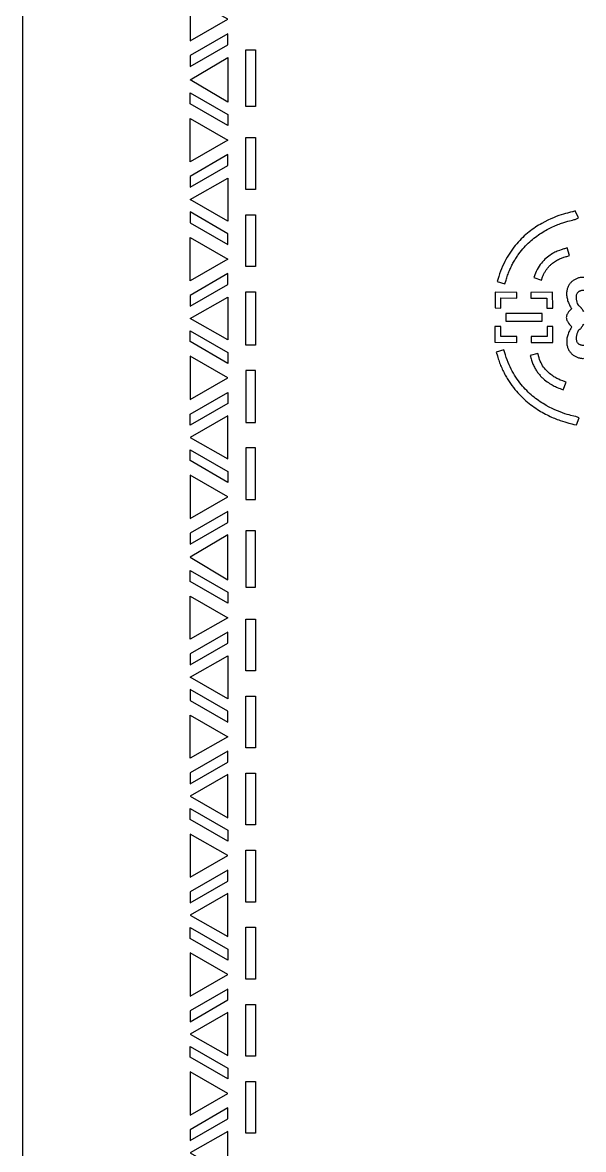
# Model space of a CAD drawing. Extents: x -410 to 410, y -1070 to 1070.
# Drawn here: x -410 to -109, y -446 to 159 of the extents above; entities that cross this region are included whole.
import ezdxf

# ---------------------------------------------------------------- set-up
doc = ezdxf.new("R2010")
doc.units = 0
doc.header["$MEASUREMENT"] = 0
doc.layers.add('LAYER_1', color=18, linetype='CONTINUOUS')

msp = doc.modelspace()

# ---------------------------------------------------------------- linework, layer by layer
at = {"layer": 'LAYER_1'}
for points in [[(-410, -1070), (410, -1070), (410, 1070), (-410, 1070)], [(-299.87, 160.65), (-299.86, 160.65), (-320, 172.22), (-320, 160.65), (-320, 160.65), (-320, 160.64), (-320, 149.07), (-299.86, 160.64)], [(-299.86, 152.86), (-320, 141.2), (-320, 140.01), (-320, 135.34), (-299.86, 146.98)], [(-319.99, 128.06), (-299.86, 140.21), (-299.86, 128.06), (-299.86, 116.12)], [(-290.09, 128.06), (-290.09, 144.26), (-284.97, 144.26), (-284.97, 128.06), (-284.97, 113.88), (-290.09, 113.88)], [(-299.86, 103.56), (-320, 115.23), (-320, 116.42), (-320, 121.09), (-299.86, 109.44)], [(-299.87, 95.77), (-299.86, 95.77), (-320, 84.18), (-320, 95.77), (-320, 95.77), (-320, 95.77), (-320, 107.35), (-299.86, 95.77)], [(-284.97, 97.09), (-284.97, 69.32), (-290.09, 69.32), (-290.09, 97.09)], [(-299.86, 82.09), (-299.86, 87.98), (-320, 76.31), (-320, 75.11), (-320, 70.44)], [(-299.86, 63.82), (-299.86, 52.23), (-320, 63.82), (-299.86, 75.4)], [(-299.86, 39.65), (-299.86, 45.54), (-320, 57.19), (-320, 52.52), (-320, 51.33)], [(-284.97, 55.73), (-284.97, 27.96), (-290.09, 27.96), (-290.09, 55.73)], [(-111.68, 54.01), (-113.5, 57.75), (-114.69, 57.32), (-114.89, 57.27), (-115.93, 57.03), (-117.54, 56.64), (-118.55, 56.36), (-119.66, 56.04), (-120.87, 55.66), (-122.17, 55.22), (-123.56, 54.71), (-125.02, 54.13), (-126.55, 53.48), (-128.13, 52.75), (-129.75, 51.94), (-131.4, 51.04), (-132.25, 50.55), (-133.09, 50.04), (-133.94, 49.51), (-134.8, 48.95), (-135.65, 48.36), (-136.5, 47.75), (-137.36, 47.12), (-138.21, 46.46), (-139.06, 45.77), (-139.9, 45.05), (-140.74, 44.3), (-141.57, 43.52), (-142.4, 42.72), (-143.21, 41.88), (-144.01, 41.01), (-144.81, 40.12), (-145.59, 39.18), (-146.35, 38.22), (-147.1, 37.23), (-147.83, 36.2), (-148.55, 35.13), (-149.24, 34.04), (-149.92, 32.91), (-150.57, 31.74), (-151.2, 30.53), (-151.8, 29.3), (-152.38, 28.02), (-152.94, 26.71), (-153.46, 25.36), (-153.96, 23.97), (-154.43, 22.54), (-155.24, 19.81), (-151.12, 18.6), (-150.54, 20.58), (-150.34, 21.25), (-150.13, 21.91), (-149.91, 22.57), (-149.68, 23.21), (-149.45, 23.84), (-149.21, 24.47), (-148.97, 25.08), (-148.72, 25.69), (-148.46, 26.29), (-148.2, 26.88), (-147.93, 27.46), (-147.66, 28.03), (-147.38, 28.59), (-147.09, 29.14), (-146.8, 29.69), (-146.51, 30.23), (-146.21, 30.75), (-145.9, 31.27), (-145.59, 31.79), (-145.28, 32.29), (-144.96, 32.78), (-144.64, 33.27), (-144.31, 33.75), (-143.98, 34.22), (-143.65, 34.68), (-142.96, 35.6), (-142.26, 36.47), (-141.55, 37.32), (-140.83, 38.14), (-140.1, 38.93), (-139.36, 39.69), (-138.61, 40.42), (-137.85, 41.13), (-137.08, 41.81), (-136.31, 42.47), (-135.54, 43.1), (-134.76, 43.71), (-133.97, 44.29), (-133.19, 44.85), (-132.41, 45.39), (-131.62, 45.9), (-130.84, 46.39), (-130.06, 46.86), (-129.29, 47.31), (-128.52, 47.73), (-127.76, 48.14), (-127, 48.53), (-126.26, 48.89), (-125.52, 49.24), (-124.79, 49.57), (-124.08, 49.88), (-123.38, 50.17), (-122.7, 50.45), (-122.03, 50.71), (-121.37, 50.95), (-120.74, 51.18), (-120.12, 51.39), (-119.54, 51.59), (-118.4, 51.94), (-117.37, 52.24), (-116.45, 52.49), (-115.63, 52.7), (-114.94, 52.87), (-113.89, 53.11), (-113.5, 53.2), (-113.12, 53.32)], [(-299.87, 31.87), (-299.86, 31.86), (-320, 20.28), (-320, 31.86), (-320, 31.87), (-320, 31.87), (-320, 43.45), (-299.86, 31.87)], [(-131.5, 20.55), (-130.91, 22.29), (-130.75, 22.73), (-130.58, 23.15), (-130.41, 23.56), (-130.22, 23.96), (-130.03, 24.35), (-129.83, 24.72), (-129.62, 25.09), (-129.41, 25.44), (-129.19, 25.79), (-128.96, 26.12), (-128.73, 26.44), (-128.5, 26.76), (-128.25, 27.06), (-128.01, 27.36), (-127.76, 27.65), (-127.5, 27.93), (-127.24, 28.2), (-126.98, 28.46), (-126.72, 28.71), (-126.45, 28.95), (-126.18, 29.19), (-125.91, 29.42), (-125.64, 29.63), (-125.08, 30.06), (-124.52, 30.44), (-123.97, 30.8), (-123.42, 31.13), (-122.88, 31.43), (-122.34, 31.71), (-121.83, 31.96), (-121.32, 32.19), (-120.84, 32.39), (-120.39, 32.57), (-119.96, 32.72), (-119.57, 32.86), (-118.87, 33.08), (-118.33, 33.23), (-117.89, 33.35), (-116.4, 33.81), (-117.69, 37.9), (-119.09, 37.46), (-119.48, 37.36), (-120.92, 36.92), (-121.92, 36.57), (-123.04, 36.12), (-123.65, 35.84), (-124.27, 35.54), (-124.91, 35.21), (-125.57, 34.84), (-126.24, 34.44), (-126.92, 34), (-127.61, 33.52), (-128.29, 33.01), (-128.97, 32.45), (-129.64, 31.85), (-130.31, 31.2), (-130.95, 30.51), (-131.58, 29.77), (-132.19, 28.98), (-132.77, 28.15), (-133.32, 27.26), (-133.84, 26.32), (-134.32, 25.32), (-134.75, 24.28), (-135.58, 21.94)], [(-299.86, 18.19), (-299.86, 24.08), (-320, 12.41), (-320, 11.21), (-320, 6.54)], [(-290.09, 0), (-290.09, 14.37), (-284.97, 14.37), (-284.97, 0), (-284.97, -14.38), (-290.09, -14.38)], [(-144.74, 10.96), (-144.73, 14.03), (-156.41, 14.12), (-156.44, 5.66), (-153.36, 5.64), (-153.35, 11.02)], [(-128.56, 5.59), (-125.49, 5.6), (-125.55, 14.06), (-137.23, 14.02), (-137.21, 10.94), (-128.6, 10.97)], [(-320, 0), (-299.86, 11.5), (-299.86, 0), (-299.86, -11.5)], [(-131.22, 2.67), (-150.7, 2.71), (-150.69, -1.39), (-131.21, -1.43)], [(-156.46, -12.76), (-144.78, -12.79), (-144.78, -9.72), (-153.39, -9.69), (-153.39, -4.31), (-156.47, -4.3)], [(-137.08, -9.73), (-137.07, -12.81), (-125.39, -12.82), (-125.42, -4.36), (-128.49, -4.36), (-128.48, -9.74)], [(-299.86, -18.19), (-299.86, -24.08), (-320, -12.41), (-320, -11.21), (-320, -6.54)], [(-144.14, -39.96), (-143.31, -40.86), (-142.46, -41.73), (-141.61, -42.57), (-140.74, -43.37), (-139.87, -44.15), (-139, -44.89), (-138.12, -45.61), (-137.24, -46.3), (-136.36, -46.96), (-135.47, -47.59), (-134.59, -48.19), (-133.71, -48.77), (-132.83, -49.33), (-131.96, -49.85), (-131.09, -50.36), (-130.23, -50.84), (-129.38, -51.29), (-128.54, -51.73), (-127.71, -52.14), (-126.89, -52.53), (-126.08, -52.9), (-125.29, -53.24), (-124.51, -53.57), (-123.75, -53.88), (-123.01, -54.17), (-122.28, -54.45), (-121.57, -54.7), (-120.24, -55.16), (-118.99, -55.55), (-117.85, -55.89), (-116.82, -56.17), (-115.92, -56.41), (-115.16, -56.59), (-114.13, -56.83), (-112.81, -57.16), (-111.3, -53.3), (-112.77, -52.76), (-113.14, -52.67), (-114.18, -52.43), (-115.74, -52.04), (-116.69, -51.78), (-117.75, -51.46), (-118.91, -51.09), (-120.16, -50.67), (-121.49, -50.18), (-122.89, -49.62), (-124.34, -48.99), (-125.85, -48.29), (-127.4, -47.51), (-128.99, -46.64), (-129.79, -46.18), (-130.59, -45.69), (-131.4, -45.18), (-132.21, -44.64), (-133.03, -44.09), (-133.84, -43.51), (-134.65, -42.9), (-135.46, -42.27), (-136.27, -41.61), (-137.07, -40.93), (-137.87, -40.22), (-138.65, -39.48), (-139.44, -38.72), (-140.21, -37.92), (-140.97, -37.1), (-141.72, -36.25), (-142.46, -35.37), (-143.19, -34.45), (-143.9, -33.51), (-144.59, -32.54), (-145.27, -31.53), (-145.93, -30.49), (-146.58, -29.42), (-147.2, -28.31), (-147.8, -27.17), (-148.38, -26), (-148.93, -24.79), (-149.46, -23.54), (-149.97, -22.25), (-150.44, -20.93), (-150.89, -19.57), (-151.7, -16.89), (-155.8, -18.07), (-155.2, -20.1), (-154.97, -20.85), (-154.73, -21.59), (-154.49, -22.32), (-154.23, -23.04), (-153.97, -23.75), (-153.7, -24.45), (-153.42, -25.14), (-153.14, -25.83), (-152.84, -26.5), (-152.55, -27.17), (-152.24, -27.82), (-151.93, -28.47), (-151.61, -29.1), (-151.29, -29.73), (-150.95, -30.35), (-150.62, -30.96), (-150.28, -31.56), (-149.93, -32.15), (-149.57, -32.73), (-149.21, -33.3), (-148.85, -33.87), (-148.48, -34.42), (-148.11, -34.97), (-147.73, -35.51), (-147.34, -36.04), (-146.57, -37.07), (-145.77, -38.07), (-144.96, -39.03)], [(-299.87, -31.87), (-299.86, -31.87), (-320, -20.28), (-320, -31.87), (-320, -31.87), (-320, -31.87), (-320, -43.45), (-299.86, -31.87)], [(-133.48, -18.78), (-137.59, -19.86), (-137.1, -21.73), (-136.92, -22.32), (-136.73, -22.91), (-136.53, -23.48), (-136.31, -24.04), (-136.09, -24.59), (-135.85, -25.12), (-135.6, -25.64), (-135.34, -26.15), (-135.07, -26.65), (-134.79, -27.13), (-134.5, -27.59), (-134.2, -28.05), (-133.9, -28.49), (-133.59, -28.92), (-133.28, -29.34), (-132.95, -29.74), (-132.63, -30.13), (-132.3, -30.51), (-131.96, -30.88), (-131.62, -31.23), (-131.28, -31.58), (-130.94, -31.91), (-130.58, -32.24), (-129.9, -32.84), (-129.2, -33.4), (-128.51, -33.92), (-127.82, -34.4), (-127.15, -34.85), (-126.49, -35.25), (-125.85, -35.62), (-125.23, -35.95), (-124.63, -36.26), (-124.07, -36.53), (-123.54, -36.77), (-123.03, -36.98), (-122.19, -37.32), (-121.53, -37.56), (-121.18, -37.68), (-119.85, -38.2), (-118.29, -34.22), (-119.71, -33.66), (-120.11, -33.53), (-121.42, -33.03), (-122.27, -32.65), (-123.26, -32.16), (-123.77, -31.88), (-124.31, -31.57), (-124.87, -31.23), (-125.43, -30.86), (-126, -30.46), (-126.58, -30.03), (-127.15, -29.57), (-127.72, -29.07), (-128.28, -28.53), (-128.84, -27.97), (-129.38, -27.36), (-129.9, -26.72), (-130.4, -26.04), (-130.88, -25.32), (-131.34, -24.56), (-131.76, -23.75), (-132.16, -22.91), (-132.51, -22.01), (-132.83, -21.07)], [(-284.97, -55.74), (-284.97, -27.97), (-290.09, -27.97), (-290.09, -55.74)], [(-299.86, -39.66), (-299.86, -45.54), (-320, -57.19), (-320, -52.52), (-320, -51.33)], [(-299.86, -63.82), (-299.86, -52.23), (-320, -63.82), (-299.86, -75.4)], [(-299.86, -82.1), (-299.86, -87.98), (-320, -76.31), (-320, -75.12), (-320, -70.44)], [(-284.97, -97.11), (-284.97, -69.34), (-290.09, -69.34), (-290.09, -97.11)], [(-299.87, -95.77), (-299.86, -95.77), (-320, -84.18), (-320, -95.77), (-320, -95.77), (-320, -95.77), (-320, -107.36), (-299.86, -95.77)], [(-299.86, -103.56), (-320, -115.23), (-320, -116.42), (-320, -121.1), (-299.86, -109.44)], [(-290.09, -128.1), (-290.09, -144.3), (-284.97, -144.3), (-284.97, -128.1), (-284.97, -113.91), (-290.09, -113.91)], [(-319.99, -128.07), (-299.86, -140.21), (-299.86, -128.07), (-299.86, -116.13)], [(-299.86, -152.87), (-320, -141.21), (-320, -140.01), (-320, -135.34), (-299.86, -146.99)], [(-299.87, -160.65), (-299.86, -160.65), (-320, -172.22), (-320, -160.65), (-320, -160.65), (-320, -160.65), (-320, -149.07), (-299.86, -160.65)], [(-284.97, -161.36), (-284.97, -189.13), (-290.09, -189.13), (-290.09, -161.36)], [(-299.86, -174.31), (-299.86, -168.43), (-320, -180.09), (-320, -181.28), (-320, -185.95)], [(-299.86, -192.57), (-299.86, -204.15), (-320, -192.57), (-299.86, -181)], [(-299.86, -216.71), (-299.86, -210.83), (-320, -199.19), (-320, -203.86), (-320, -205.05)], [(-284.97, -202.73), (-284.97, -230.5), (-290.09, -230.5), (-290.09, -202.73)], [(-299.87, -224.5), (-299.86, -224.5), (-320, -236.07), (-320, -224.5), (-320, -224.5), (-320, -224.49), (-320, -212.92), (-299.86, -224.49)], [(-299.86, -238.16), (-299.86, -232.28), (-320, -243.94), (-320, -245.13), (-320, -249.8)], [(-320, -256.42), (-299.86, -267.99), (-299.86, -256.42), (-299.86, -244.85)], [(-284.97, -244.1), (-284.97, -271.87), (-290.09, -271.87), (-290.09, -244.1)], [(-299.86, -280.56), (-320, -268.9), (-320, -267.71), (-320, -263.04), (-299.86, -274.68)], [(-299.87, -288.34), (-299.86, -288.34), (-320, -276.77), (-320, -288.34), (-320, -288.34), (-320, -288.34), (-320, -299.92), (-299.86, -288.34)], [(-284.97, -285.46), (-284.97, -313.24), (-290.09, -313.24), (-290.09, -285.46)], [(-299.86, -302), (-299.86, -296.12), (-320, -307.79), (-320, -308.98), (-320, -313.65)], [(-299.86, -320.27), (-299.86, -308.69), (-320, -320.27), (-299.86, -331.84)], [(-299.86, -344.41), (-320, -332.75), (-320, -331.55), (-320, -326.89), (-299.86, -338.53)], [(-284.97, -326.83), (-284.97, -354.61), (-290.09, -354.61), (-290.09, -326.83)], [(-299.87, -352.19), (-299.86, -352.19), (-320, -340.61), (-320, -352.19), (-320, -352.19), (-320, -352.19), (-320, -363.77), (-299.86, -352.19)], [(-299.86, -365.85), (-299.86, -359.97), (-320, -371.63), (-320, -372.83), (-320, -377.49)], [(-284.97, -368.2), (-284.97, -395.98), (-290.09, -395.98), (-290.09, -368.2)], [(-299.86, -384.11), (-299.86, -372.54), (-320, -384.11), (-299.86, -395.69)], [(-299.86, -408.26), (-320, -396.59), (-320, -395.4), (-320, -390.73), (-299.86, -402.37)], [(-299.87, -416.04), (-299.86, -416.03), (-320, -404.46), (-320, -416.03), (-320, -416.04), (-320, -416.04), (-320, -427.61), (-299.86, -416.04)], [(-284.97, -409.57), (-284.97, -437.35), (-290.09, -437.35), (-290.09, -409.57)], [(-299.86, -429.7), (-299.86, -423.82), (-320, -435.48), (-320, -436.67), (-320, -441.34)], [(-299.86, -447.96), (-299.86, -436.39), (-320, -447.96), (-299.86, -459.53)]]:
    msp.add_lwpolyline(points, close=True, dxfattribs=at)
for points in [[(-108.79, 22.08), (-109.2, 22.1), (-109.61, 22.09), (-110.02, 22.07), (-110.43, 22.03), (-110.83, 21.96), (-111.23, 21.88), (-111.63, 21.78), (-112.02, 21.67), (-112.4, 21.53), (-112.78, 21.38), (-113.16, 21.21), (-113.52, 21.02), (-113.88, 20.82), (-114.22, 20.59), (-114.56, 20.36), (-114.89, 20.1), (-115.2, 19.83), (-115.51, 19.54), (-115.79, 19.24), (-116.07, 18.92), (-116.33, 18.59), (-116.58, 18.24), (-116.81, 17.88), (-117.02, 17.5), (-117.21, 17.11), (-117.39, 16.7), (-117.54, 16.28), (-117.68, 15.85), (-117.8, 15.4), (-117.89, 14.95), (-117.96, 14.48), (-118.01, 14), (-118.03, 13.5), (-118.03, 13), (-118.01, 12.48), (-117.96, 11.96), (-117.88, 11.42), (-117.77, 10.88), (-117.64, 10.33), (-117.48, 9.76), (-117.29, 9.19), (-117.07, 8.61), (-116.82, 8.02), (-116.54, 7.42), (-116.23, 6.82), (-115.89, 6.21), (-115.51, 5.59), (-115.33, 5.3), (-115.48, 5.15), (-115.96, 4.65), (-116.47, 4.1), (-116.97, 3.51), (-117.21, 3.19), (-117.44, 2.86), (-117.64, 2.51), (-117.83, 2.15), (-117.98, 1.78), (-118.09, 1.39), (-118.17, 0.98), (-118.19, 0.56), (-118.16, 0.13), (-118.09, -0.28), (-117.97, -0.69), (-117.82, -1.08), (-117.63, -1.46), (-117.42, -1.83), (-117.19, -2.18), (-116.94, -2.53), (-116.43, -3.17), (-115.9, -3.76), (-115.23, -4.45), (-115.42, -4.73), (-115.8, -5.36), (-116.15, -5.97), (-116.46, -6.58), (-116.75, -7.18), (-117, -7.77), (-117.22, -8.35), (-117.41, -8.92), (-117.58, -9.49), (-117.71, -10.05), (-117.82, -10.59), (-117.9, -11.13), (-117.95, -11.66), (-117.98, -12.18), (-117.98, -12.68), (-117.96, -13.18), (-117.91, -13.66), (-117.84, -14.14), (-117.75, -14.6), (-117.63, -15.04), (-117.5, -15.48), (-117.34, -15.9), (-117.17, -16.31), (-116.97, -16.71), (-116.76, -17.09), (-116.53, -17.46), (-116.28, -17.81), (-116.02, -18.14), (-115.75, -18.47), (-115.46, -18.77), (-115.15, -19.06), (-114.84, -19.34), (-114.51, -19.6), (-114.17, -19.84), (-113.82, -20.06), (-113.46, -20.27), (-113.1, -20.46), (-112.73, -20.64), (-112.34, -20.79), (-111.96, -20.93), (-111.56, -21.05), (-111.17, -21.15), (-110.77, -21.24), (-110.36, -21.3), (-109.95, -21.35), (-109.54, -21.38), (-109.13, -21.38), (-108.72, -21.37)], [(-108.84, 3.55), (-109.04, 3.98), (-109.27, 4.4), (-109.52, 4.81), (-109.8, 5.21), (-109.95, 5.41), (-110.11, 5.6), (-110.28, 5.78), (-110.45, 5.96), (-110.63, 6.14), (-110.81, 6.32), (-111, 6.48), (-111.2, 6.65), (-111.4, 6.81), (-111.62, 6.96), (-111.69, 7.09), (-111.88, 7.5), (-112.12, 8.09), (-112.36, 8.82), (-112.57, 9.65), (-112.66, 10.07), (-112.72, 10.52), (-112.77, 10.96), (-112.78, 11.41), (-112.77, 11.84), (-112.73, 12.27), (-112.65, 12.68), (-112.54, 13.07), (-112.38, 13.43), (-112.18, 13.78), (-112.07, 13.93), (-111.94, 14.08), (-111.81, 14.23), (-111.65, 14.37), (-111.49, 14.5), (-111.3, 14.62), (-111.1, 14.74), (-110.89, 14.84), (-110.65, 14.94), (-110.4, 15.03), (-110.13, 15.1), (-109.83, 15.17), (-109.52, 15.22), (-109.18, 15.26), (-108.82, 15.29)], [(-108.75, -14.57), (-109.11, -14.54), (-109.45, -14.49), (-109.76, -14.44), (-110.06, -14.37), (-110.33, -14.29), (-110.59, -14.2), (-110.82, -14.1), (-111.04, -13.99), (-111.24, -13.87), (-111.42, -13.75), (-111.59, -13.61), (-111.74, -13.47), (-111.88, -13.32), (-112.01, -13.17), (-112.12, -13.01), (-112.32, -12.66), (-112.48, -12.29), (-112.6, -11.89), (-112.68, -11.48), (-112.72, -11.05), (-112.74, -10.61), (-112.72, -10.16), (-112.68, -9.72), (-112.62, -9.28), (-112.53, -8.84), (-112.44, -8.43), (-112.33, -8.03), (-112.09, -7.31), (-111.86, -6.74), (-111.67, -6.35), (-111.62, -6.27), (-111.41, -6.11), (-111.2, -5.96), (-111, -5.79), (-110.81, -5.63), (-110.63, -5.45), (-110.45, -5.28), (-110.28, -5.1), (-110.11, -4.91), (-109.96, -4.72), (-109.8, -4.53), (-109.52, -4.13), (-109.27, -3.72), (-109.04, -3.3), (-108.84, -2.87)]]:
    msp.add_lwpolyline(points, dxfattribs=at)

doc.saveas('drawing.dxf')
